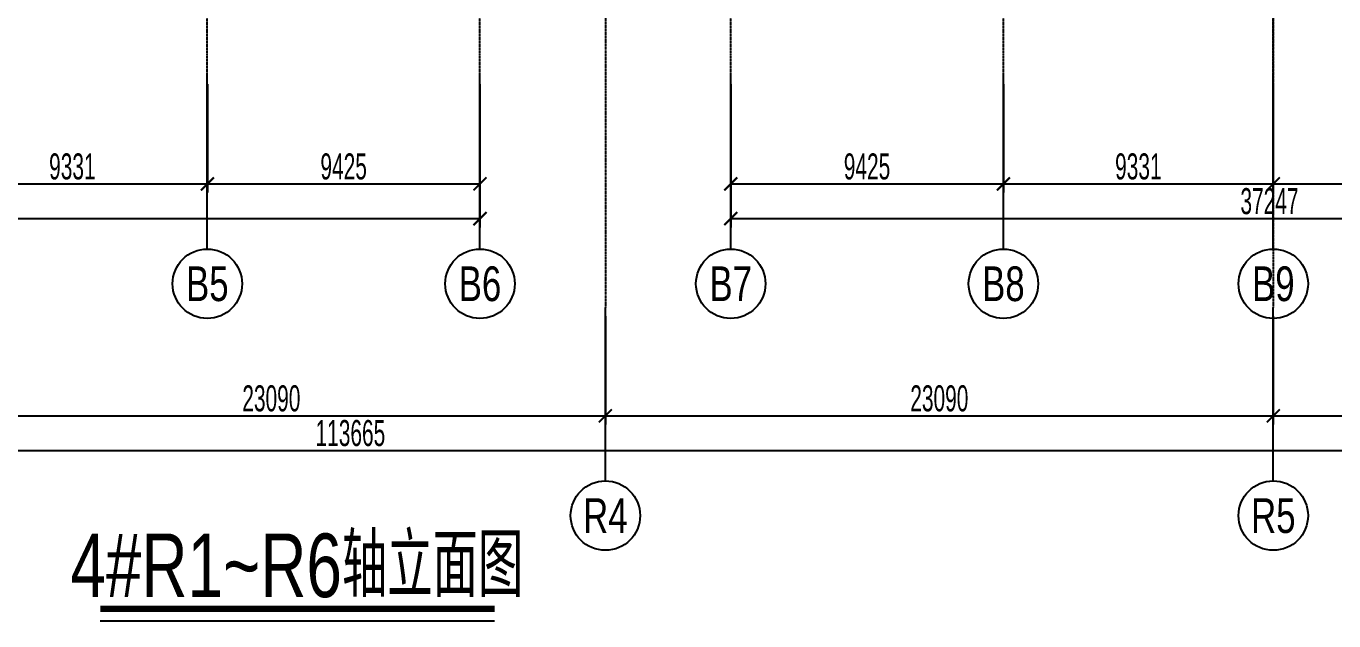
# Model space of a CAD drawing. Extents: x 393608 to 866608, y -117491 to 282459.
# Drawn here: x 489984 to 535187, y 225231 to 245796 of the extents above; entities that cross this region are included whole.
import ezdxf
from ezdxf.enums import TextEntityAlignment as Align

# ---------------------------------------------------------------- set-up
doc = ezdxf.new("R2010")
doc.units = 0
doc.linetypes.add('CENTER', pattern=[50.8, 31.75, -6.35, 6.35, -6.35])
doc.layers.get('0').update_dxf_attribs({"color": 8})
doc.layers.get('Defpoints').update_dxf_attribs({"color": 8})
doc.layers.add('#标注', color=8, linetype='Continuous')
doc.layers.add('DOTE', color=8, linetype='CENTER')
doc.styles.add('JHZX', font='jrs.shx', dxfattribs={"width": 0.6, "bigfont": 'jhz.shx'})
doc.dimstyles.new('JZBZ-300', dxfattribs={"dimscale": 300, "dimtxt": 3, "dimasz": 1.5, "dimexe": 1, "dimexo": 1, "dimgap": 0.5, "dimtad": 1, "dimdec": 0, "dimdsep": 46, "dimtxsty": 'JHZX', "dimblk1": 'ARCHTICK', "dimblk2": 'ARCHTICK', "dimsah": 1, "dimcen": 0, "dimclrd": 1, "dimclre": 1, "dimclrt": 2, "dimadec": 3, "dimazin": 2, "dimtfac": 1, "dimtdec": 0, "dimtix": 1, "dimtmove": 0, "dimatfit": 3, "dimfxl": 1, "dimtolj": 1, "dimlwd": -1, "dimlwe": -1, "dimarcsym": 1})

# ---------------------------------------------------------------- blocks, each defined once
blk = doc.blocks.new('_ARCHTICK')
at = {"color": 0, "linetype": 'ByBlock', "const_width": 0.15}
blk.add_lwpolyline([(-0.5, -0.5), (0.5, 0.5)], dxfattribs=at)
blk = doc.blocks.new('*D32')
at = {"layer": '#标注', "linetype": 'ByBlock', "ltscale": 300, "transparency": 16777216}
for p, q in [((24175, -2728), (24175, -7678)), ((61312, -2728), (61312, -7678)), ((24175, -7378), (61312, -7378))]:
    blk.add_line(p, q, dxfattribs=at)
at = {"layer": 'Defpoints', "color": 0, "ltscale": 300, "transparency": 16777216}
for p in [(24175, -2428), (61312, -2428), (61312, -7378)]:
    blk.add_point(p, dxfattribs=at)
at = {"layer": '#标注', "ltscale": 300, "transparency": 16777216, "xscale": 450, "yscale": 450, "zscale": 450, "rotation": 180}
blk.add_blockref('_ARCHTICK', (24175, -7378), dxfattribs=at)
at = {"layer": '#标注', "ltscale": 300, "transparency": 16777216, "xscale": 450, "yscale": 450, "zscale": 450}
blk.add_blockref('_ARCHTICK', (61312, -7378), dxfattribs=at)
at = {"layer": '#标注', "ltscale": 300, "transparency": 16777216, "insert": (42744, -6778), "char_height": 900, "attachment_point": 5, "style": 'JHZX'}
blk.add_mtext('\\A1;37137', dxfattribs=at)
blk = doc.blocks.new('*D35')
at = {"layer": '#标注', "linetype": 'ByBlock', "ltscale": 300, "transparency": 16777216}
for p, q in [((42556, -2728), (42556, -6478)), ((51887, -2728), (51887, -6478)), ((42556, -6178), (51887, -6178))]:
    blk.add_line(p, q, dxfattribs=at)
at = {"layer": 'Defpoints', "color": 0, "ltscale": 300, "transparency": 16777216}
for p in [(42556, -2428), (51887, -2428), (51887, -6178)]:
    blk.add_point(p, dxfattribs=at)
at = {"layer": '#标注', "ltscale": 300, "transparency": 16777216, "xscale": 450, "yscale": 450, "zscale": 450, "rotation": 180}
blk.add_blockref('_ARCHTICK', (42556, -6178), dxfattribs=at)
at = {"layer": '#标注', "ltscale": 300, "transparency": 16777216, "xscale": 450, "yscale": 450, "zscale": 450}
blk.add_blockref('_ARCHTICK', (51887, -6178), dxfattribs=at)
at = {"layer": '#标注', "ltscale": 300, "transparency": 16777216, "insert": (47221, -5578), "char_height": 900, "attachment_point": 5, "style": 'JHZX'}
blk.add_mtext('\\A1;9331', dxfattribs=at)
blk = doc.blocks.new('*D36')
at = {"layer": '#标注', "linetype": 'ByBlock', "ltscale": 300, "transparency": 16777216}
for p, q in [((51887, -2728), (51887, -6478)), ((61312, -2728), (61312, -6478)), ((51887, -6178), (61312, -6178))]:
    blk.add_line(p, q, dxfattribs=at)
at = {"layer": 'Defpoints', "color": 0, "ltscale": 300, "transparency": 16777216}
for p in [(51887, -2428), (61312, -2428), (61312, -6178)]:
    blk.add_point(p, dxfattribs=at)
at = {"layer": '#标注', "ltscale": 300, "transparency": 16777216, "xscale": 450, "yscale": 450, "zscale": 450, "rotation": 180}
blk.add_blockref('_ARCHTICK', (51887, -6178), dxfattribs=at)
at = {"layer": '#标注', "ltscale": 300, "transparency": 16777216, "xscale": 450, "yscale": 450, "zscale": 450}
blk.add_blockref('_ARCHTICK', (61312, -6178), dxfattribs=at)
at = {"layer": '#标注', "ltscale": 300, "transparency": 16777216, "insert": (56599, -5578), "char_height": 900, "attachment_point": 5, "style": 'JHZX'}
blk.add_mtext('\\A1;9425', dxfattribs=at)
blk = doc.blocks.new('*D37')
at = {"layer": '#标注', "linetype": 'ByBlock', "ltscale": 300, "transparency": 16777216}
for p, q in [((69978, -2728), (69978, -7678)), ((107225, -2728), (107225, -7678)), ((69978, -7378), (107225, -7378))]:
    blk.add_line(p, q, dxfattribs=at)
at = {"layer": 'Defpoints', "color": 0, "ltscale": 300, "transparency": 16777216}
for p in [(69978, -2428), (107225, -2428), (107225, -7378)]:
    blk.add_point(p, dxfattribs=at)
at = {"layer": '#标注', "ltscale": 300, "transparency": 16777216, "xscale": 450, "yscale": 450, "zscale": 450, "rotation": 180}
blk.add_blockref('_ARCHTICK', (69978, -7378), dxfattribs=at)
at = {"layer": '#标注', "ltscale": 300, "transparency": 16777216, "xscale": 450, "yscale": 450, "zscale": 450}
blk.add_blockref('_ARCHTICK', (107225, -7378), dxfattribs=at)
at = {"layer": '#标注', "ltscale": 300, "transparency": 16777216, "insert": (88602, -6778), "char_height": 900, "attachment_point": 5, "style": 'JHZX'}
blk.add_mtext('\\A1;37247', dxfattribs=at)
blk = doc.blocks.new('*D38')
at = {"layer": '#标注', "linetype": 'ByBlock', "ltscale": 300, "transparency": 16777216}
for p, q in [((69978, -2728), (69978, -6478)), ((79404, -2728), (79404, -6478)), ((69978, -6178), (79404, -6178))]:
    blk.add_line(p, q, dxfattribs=at)
at = {"layer": 'Defpoints', "color": 0, "ltscale": 300, "transparency": 16777216}
for p in [(69978, -2428), (79404, -2428), (79404, -6178)]:
    blk.add_point(p, dxfattribs=at)
at = {"layer": '#标注', "ltscale": 300, "transparency": 16777216, "xscale": 450, "yscale": 450, "zscale": 450, "rotation": 180}
blk.add_blockref('_ARCHTICK', (69978, -6178), dxfattribs=at)
at = {"layer": '#标注', "ltscale": 300, "transparency": 16777216, "xscale": 450, "yscale": 450, "zscale": 450}
blk.add_blockref('_ARCHTICK', (79404, -6178), dxfattribs=at)
at = {"layer": '#标注', "ltscale": 300, "transparency": 16777216, "insert": (74691, -5578), "char_height": 900, "attachment_point": 5, "style": 'JHZX'}
blk.add_mtext('\\A1;9425', dxfattribs=at)
blk = doc.blocks.new('*D39')
at = {"layer": '#标注', "linetype": 'ByBlock', "ltscale": 300, "transparency": 16777216}
for p, q in [((79404, -2728), (79404, -6478)), ((88735, -2728), (88735, -6478)), ((79404, -6178), (88735, -6178))]:
    blk.add_line(p, q, dxfattribs=at)
at = {"layer": 'Defpoints', "color": 0, "ltscale": 300, "transparency": 16777216}
for p in [(79404, -2428), (88735, -2428), (88735, -6178)]:
    blk.add_point(p, dxfattribs=at)
at = {"layer": '#标注', "ltscale": 300, "transparency": 16777216, "xscale": 450, "yscale": 450, "zscale": 450, "rotation": 180}
blk.add_blockref('_ARCHTICK', (79404, -6178), dxfattribs=at)
at = {"layer": '#标注', "ltscale": 300, "transparency": 16777216, "xscale": 450, "yscale": 450, "zscale": 450}
blk.add_blockref('_ARCHTICK', (88735, -6178), dxfattribs=at)
at = {"layer": '#标注', "ltscale": 300, "transparency": 16777216, "insert": (84069, -5578), "char_height": 900, "attachment_point": 5, "style": 'JHZX'}
blk.add_mtext('\\A1;9331', dxfattribs=at)
blk = doc.blocks.new('*D40')
at = {"layer": '#标注', "linetype": 'ByBlock', "ltscale": 300, "transparency": 16777216}
for p, q in [((88735, -2728), (88735, -6478)), ((97972, -2728), (97972, -6478)), ((88735, -6178), (97972, -6178))]:
    blk.add_line(p, q, dxfattribs=at)
at = {"layer": 'Defpoints', "color": 0, "ltscale": 300, "transparency": 16777216}
for p in [(88735, -2428), (97972, -2428), (97972, -6178)]:
    blk.add_point(p, dxfattribs=at)
at = {"layer": '#标注', "ltscale": 300, "transparency": 16777216, "xscale": 450, "yscale": 450, "zscale": 450, "rotation": 180}
blk.add_blockref('_ARCHTICK', (88735, -6178), dxfattribs=at)
at = {"layer": '#标注', "ltscale": 300, "transparency": 16777216, "xscale": 450, "yscale": 450, "zscale": 450}
blk.add_blockref('_ARCHTICK', (97972, -6178), dxfattribs=at)
at = {"layer": '#标注', "ltscale": 300, "transparency": 16777216, "insert": (93354, -5578), "char_height": 900, "attachment_point": 5, "style": 'JHZX'}
blk.add_mtext('\\A1;9237', dxfattribs=at)
blk = doc.blocks.new('*D42')
at = {"layer": '#标注', "linetype": 'ByBlock', "ltscale": 300, "transparency": 16777216}
for p, q in [((0, -10747), (0, -15697)), ((113665, -10747), (113665, -15697)), ((0, -15397), (113665, -15397))]:
    blk.add_line(p, q, dxfattribs=at)
at = {"layer": 'Defpoints', "color": 0, "ltscale": 300, "transparency": 16777216}
for p in [(0, -10447), (113665, -10447), (113665, -15397)]:
    blk.add_point(p, dxfattribs=at)
at = {"layer": '#标注', "ltscale": 300, "transparency": 16777216, "xscale": 450, "yscale": 450, "zscale": 450, "rotation": 180}
blk.add_blockref('_ARCHTICK', (0, -15397), dxfattribs=at)
at = {"layer": '#标注', "ltscale": 300, "transparency": 16777216, "xscale": 450, "yscale": 450, "zscale": 450}
blk.add_blockref('_ARCHTICK', (113665, -15397), dxfattribs=at)
at = {"layer": '#标注', "ltscale": 300, "transparency": 16777216, "insert": (56832, -14797), "char_height": 900, "attachment_point": 5, "style": 'JHZX'}
blk.add_mtext('\\A1;113665', dxfattribs=at)
blk = doc.blocks.new('*D45')
at = {"layer": '#标注', "linetype": 'ByBlock', "ltscale": 300, "transparency": 16777216}
for p, q in [((42556, -10747), (42556, -14497)), ((65645, -10747), (65645, -14497)), ((42556, -14197), (65645, -14197))]:
    blk.add_line(p, q, dxfattribs=at)
at = {"layer": 'Defpoints', "color": 0, "ltscale": 300, "transparency": 16777216}
for p in [(42556, -10447), (65645, -10447), (65645, -14197)]:
    blk.add_point(p, dxfattribs=at)
at = {"layer": '#标注', "ltscale": 300, "transparency": 16777216, "xscale": 450, "yscale": 450, "zscale": 450, "rotation": 180}
blk.add_blockref('_ARCHTICK', (42556, -14197), dxfattribs=at)
at = {"layer": '#标注', "ltscale": 300, "transparency": 16777216, "xscale": 450, "yscale": 450, "zscale": 450}
blk.add_blockref('_ARCHTICK', (65645, -14197), dxfattribs=at)
at = {"layer": '#标注', "ltscale": 300, "transparency": 16777216, "insert": (54100, -13597), "char_height": 900, "attachment_point": 5, "style": 'JHZX'}
blk.add_mtext('\\A1;23090', dxfattribs=at)
blk = doc.blocks.new('*D46')
at = {"layer": '#标注', "linetype": 'ByBlock', "ltscale": 300, "transparency": 16777216}
for p, q in [((65645, -10747), (65645, -14497)), ((88735, -10747), (88735, -14497)), ((65645, -14197), (88735, -14197))]:
    blk.add_line(p, q, dxfattribs=at)
at = {"layer": 'Defpoints', "color": 0, "ltscale": 300, "transparency": 16777216}
for p in [(65645, -10447), (88735, -10447), (88735, -14197)]:
    blk.add_point(p, dxfattribs=at)
at = {"layer": '#标注', "ltscale": 300, "transparency": 16777216, "xscale": 450, "yscale": 450, "zscale": 450, "rotation": 180}
blk.add_blockref('_ARCHTICK', (65645, -14197), dxfattribs=at)
at = {"layer": '#标注', "ltscale": 300, "transparency": 16777216, "xscale": 450, "yscale": 450, "zscale": 450}
blk.add_blockref('_ARCHTICK', (88735, -14197), dxfattribs=at)
at = {"layer": '#标注', "ltscale": 300, "transparency": 16777216, "insert": (77190, -13597), "char_height": 900, "attachment_point": 5, "style": 'JHZX'}
blk.add_mtext('\\A1;23090', dxfattribs=at)
blk = doc.blocks.new('*D47')
at = {"layer": '#标注', "linetype": 'ByBlock', "ltscale": 300, "transparency": 16777216}
for p, q in [((88735, -10747), (88735, -14497)), ((113665, -10747), (113665, -14497)), ((88735, -14197), (113665, -14197))]:
    blk.add_line(p, q, dxfattribs=at)
at = {"layer": 'Defpoints', "color": 0, "ltscale": 300, "transparency": 16777216}
for p in [(88735, -10447), (113665, -10447), (113665, -14197)]:
    blk.add_point(p, dxfattribs=at)
at = {"layer": '#标注', "ltscale": 300, "transparency": 16777216, "xscale": 450, "yscale": 450, "zscale": 450, "rotation": 180}
blk.add_blockref('_ARCHTICK', (88735, -14197), dxfattribs=at)
at = {"layer": '#标注', "ltscale": 300, "transparency": 16777216, "xscale": 450, "yscale": 450, "zscale": 450}
blk.add_blockref('_ARCHTICK', (113665, -14197), dxfattribs=at)
at = {"layer": '#标注', "ltscale": 300, "transparency": 16777216, "insert": (101200, -13597), "char_height": 900, "attachment_point": 5, "style": 'JHZX'}
blk.add_mtext('\\A1;24930', dxfattribs=at)
blk = doc.blocks.new('*U28')
at = {"linetype": 'ByBlock'}
blk.add_line((0, -20), (0, 0), dxfattribs=at)
blk.add_circle((0, -24), 4, dxfattribs=at)
at = {"linetype": 'ByBlock', "style": 'JHZX', "width": 0.75}
blk.add_attdef('AXES', text='', height=4, dxfattribs=at).set_placement((0, -24), align=Align.MIDDLE_CENTER)
blk = doc.blocks.new('*U51')
blk.add_line((-12.294, -0.75), (12.492, -0.75))
at = {"const_width": 0.4}
blk.add_lwpolyline([(-12.294, 0), (12.492, 0)], dxfattribs=at)
at = {"style": 'JHZX', "width": 0.75}
blk.add_attdef('立面图', text='', height=4, dxfattribs=at).set_placement((0.064, 2.74), align=Align.MIDDLE_CENTER)
blk = doc.blocks.new('A$C196919d6')
at = {"layer": 'DOTE'}
for p, q in [((65645.3, 0), (65645.3, -10447.2)), ((88735, 0), (88735, -10447.2)), ((51886.7, -2428.4), (51886.7, 0)), ((61312.1, -2428.4), (61312.1, 0)), ((69978.4, -2428.4), (69978.4, 0)), ((79403.9, -2428.4), (79403.9, 0)), ((88735, -2428.4), (88735, 0))]:
    blk.add_line(p, q, dxfattribs=at)
at = {"layer": '#标注', "linetype": 'ByBlock', "xscale": 300, "yscale": 300, "zscale": 300}
for p, values in [((51886.7, -2428.4), {'AXES': 'B5'}), ((61312.1, -2428.4), {'AXES': 'B6'}), ((69978.4, -2428.4), {'AXES': 'B7'}), ((79403.9, -2428.4), {'AXES': 'B8'}), ((88735, -2428.4), {'AXES': 'B9'}), ((65645.3, -10447.2), {'AXES': 'R4'}), ((88735, -10447.2), {'AXES': 'R5'})]:
    blk.add_blockref('*U28', p, dxfattribs=at).add_auto_attribs(values)
at = {"layer": '#标注', "ltscale": 300}
for p1, p2, distance, picture, middle in [((24175.1, -2428.4), (61312.1, -2428.4), -4950, '*D32', (42743.6, -6778.4)), ((42555.5, -2428.4), (51886.7, -2428.4), -3750, '*D35', (47221.1, -5578.4)), ((51886.7, -2428.4), (61312.1, -2428.4), -3750, '*D36', (56599.4, -5578.4)), ((69978.4, -2428.4), (107225.1, -2428.4), -4950, '*D37', (88601.8, -6778.4)), ((69978.3917, -2428.4207), (79403.8535, -2428.4207), -3750, '*D38', (74691.1226, -5578.4207)), ((79403.9, -2428.4), (88735, -2428.4), -3750, '*D39', (84069.4, -5578.4)), ((88735, -2428.4), (97972.4, -2428.4), -3750, '*D40', (93353.7, -5578.4)), ((0, -10447.2), (113664.7, -10447.2), -4950, '*D42', (56832.4, -14797.2)), ((42555.5, -10447.2), (65645.3, -10447.2), -3750, '*D45', (54100.4, -13597.2)), ((65645.3, -10447.2), (88735, -10447.2), -3750, '*D46', (77190.1, -13597.2)), ((88735, -10447.2), (113664.7, -10447.2), -3750, '*D47', (101199.9, -13597.2))]:
    dim = blk.add_aligned_dim(p1=p1, p2=p2, distance=distance, dimstyle='JZBZ-300', override={"dimclrd": 256, "dimclre": 256, "dimclrt": 256, "dimfxl": 100}, dxfattribs=at)
    dim.commit()
    dim.dimension.update_dxf_attribs({"geometry": picture, "text_midpoint": middle})

msp = doc.modelspace()

# ---------------------------------------------------------------- block references
at = {"layer": '#标注', "ltscale": 300}
msp.add_blockref('A$C196919d6', (444360, 246517), dxfattribs=at)
at = {"layer": '#标注', "xscale": 550, "yscale": 550, "zscale": 550}
msp.add_blockref('*U51', (499307, 225644), dxfattribs=at).add_auto_attribs({'立面图': '4#R1~R6轴立面图'})

doc.saveas('drawing.dxf')
